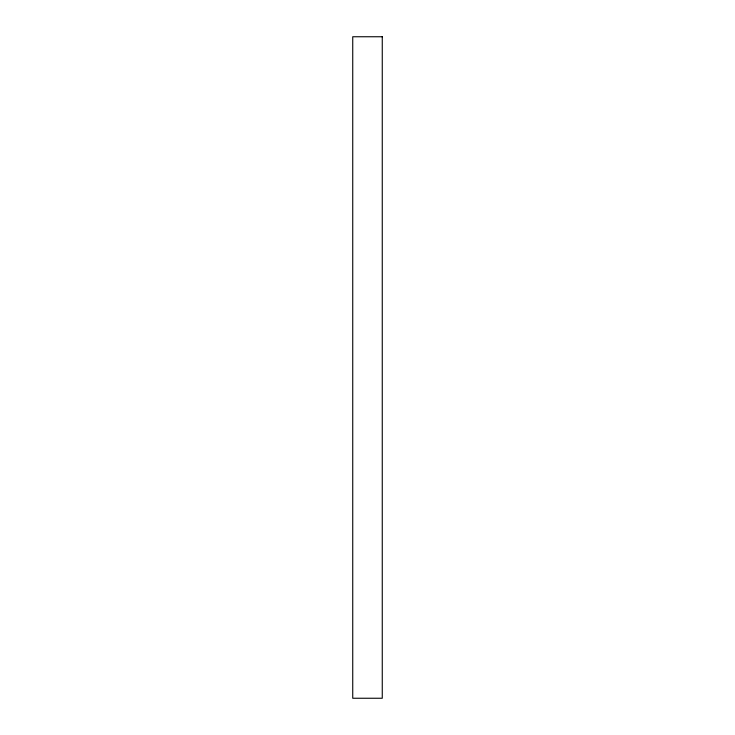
<?xml version="1.0" encoding="UTF-8"?>
<svg xmlns="http://www.w3.org/2000/svg" width="735" height="735" viewBox="0 0 735 735"><rect width="100%" height="100%" fill="white"/><g stroke="black" fill="none" stroke-linecap="round" stroke-linejoin="round"><path stroke-width="1.1" d="M382.264 36.75L352.736 36.75L352.736 698.25L382.264 698.25L382.264 36.75"/></g></svg>
